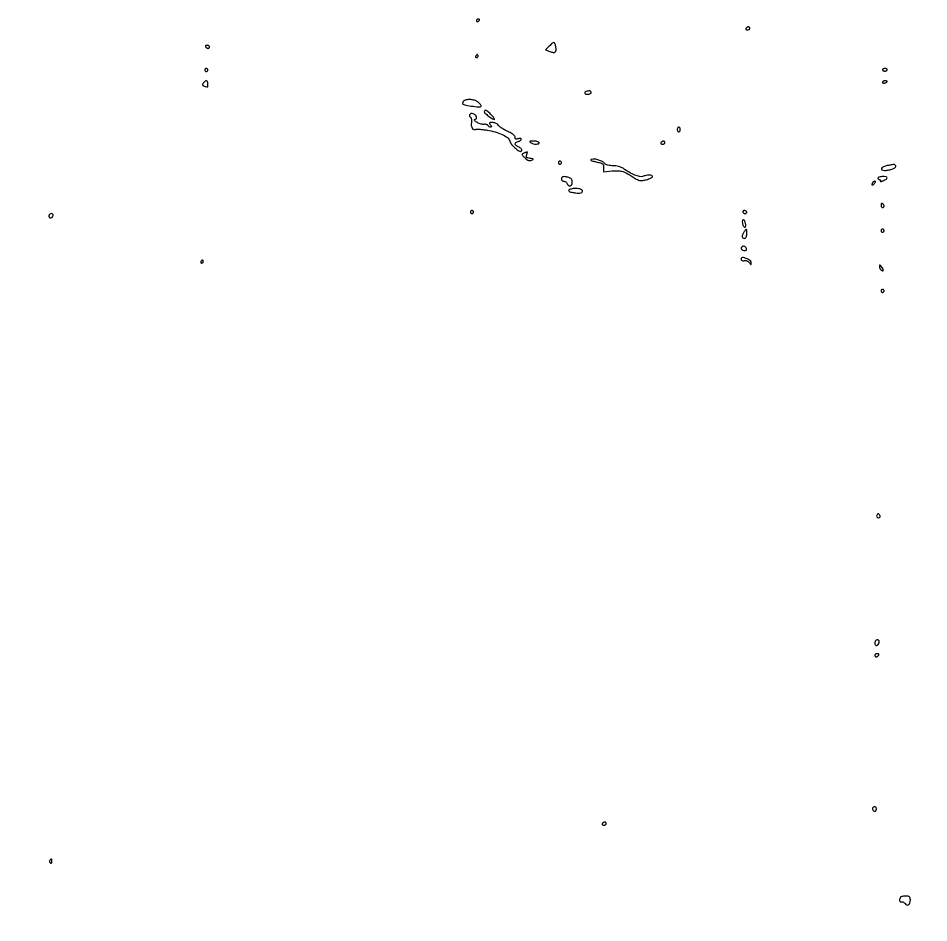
# Model space of a CAD drawing. Extents: x 0 to 4160, y 0 to 3120.
# Drawn here: x 1861 to 2451, y 565 to 1151 of the extents above; entities that cross this region are included whole.
import ezdxf

# ---------------------------------------------------------------- set-up
doc = ezdxf.new("R2010")
doc.units = 0

msp = doc.modelspace()

# ---------------------------------------------------------------- linework, layer by layer
for points in [[(4159.499279, 606.274193, 0.000001), (4159.667734, 974.478125, 0.000057)], [(757.647081, 3119.740147, 0.000002), (520.492565, 3119.487217, 0.4139)], [(0, 0), (1964.75, 0.149832, 0.000016), (2717.930904, 0.232101, 0.000028), (3351.473438, 0.357111)]]:
    msp.add_lwpolyline(points, format="xyb")
for points in [[(2158, 1148.940983, 0.108972), (2158.078288, 1148.586039, 0.182303), (2158.29375, 1148.3746, 0.161196), (2158.6179, 1148.343488, 0.082592), (2159, 1148.5, 0.029505), (2159.382774, 1148.768994, 0.035638), (2159.70625, 1149.066025, 0.038439), (2159.934461, 1149.34829, 0.151918), (2160, 1149.559017, 0.210953), (2159.92554, 1149.727648, 0.081139), (2159.70625, 1149.870461, 0.061769), (2159.382849, 1149.967655, 0.042167), (2159, 1150, 0.105053), (2158.618444, 1149.918938, 0.099167), (2158.29375, 1149.688914, 0.09642), (2158.076123, 1149.345238, 0.093332)], [(2332.5, 1144, 0.139169), (2332.392057, 1143.620352, 0.191142), (2332.521475, 1143.29375, 0.138808), (2332.889346, 1143.073267, 0.066118), (2333.440983, 1143, 0.062283), (2334.037096, 1143.074545, 0.080552), (2334.542039, 1143.29375, 0.097988), (2334.879982, 1143.618621, 0.153634), (2335, 1144, 0.092995), (2334.928382, 1144.381732, 0.096318), (2334.723586, 1144.70625, 0.099231), (2334.418051, 1144.923444, 0.105429), (2334.059017, 1145, 0.089642), (2333.653442, 1144.926698, 0.053229), (2333.2129, 1144.70625, 0.051032), (2332.806203, 1144.382515, 0.06081)], [(1982.5, 1132, 0.06081), (1982.806203, 1131.617485, 0.051032), (1983.2129, 1131.29375, 0.053229), (1983.653442, 1131.073302, 0.089642), (1984.059017, 1131, 0.105429), (1984.418051, 1131.076556, 0.099231), (1984.723586, 1131.29375, 0.096318), (1984.928382, 1131.618268, 0.092995), (1985, 1132, 0.153634), (1984.879982, 1132.381379, 0.097988), (1984.542039, 1132.70625, 0.080552), (1984.037096, 1132.925455, 0.062283), (1983.440983, 1133, 0.066118), (1982.889346, 1132.926733, 0.138808), (1982.521475, 1132.70625, 0.191142), (1982.392057, 1132.379648, 0.139169)], [(2205.068286, 1132.483895), (2202.636572, 1130.088673), (2205.481125, 1129.007176, 0.050817), (2207.684265, 1128.416905, 0.219264), (2208.957647, 1128.771339, 0.218351), (2209.519101, 1129.971168, 0.050417), (2209.306497, 1132.25, 0.030917), (2208.779835, 1134.265513, 0.30886), (2208.123441, 1134.768935, 0.196646), (2207.167109, 1134.437938, 0.014075)], [(2157.5, 1126, 0.082592), (2157.343488, 1125.6179, 0.161196), (2157.3746, 1125.29375, 0.182303), (2157.586039, 1125.078288, 0.108972), (2157.940983, 1125, 0.093332), (2158.345238, 1125.076123, 0.09642), (2158.688914, 1125.29375, 0.099167), (2158.918938, 1125.618444, 0.105053), (2159, 1126, 0.042167), (2158.967655, 1126.382849, 0.061769), (2158.870461, 1126.70625, 0.081139), (2158.727648, 1126.92554, 0.210953), (2158.559017, 1127, 0.151918), (2158.34829, 1126.934461, 0.038439), (2158.066025, 1126.70625, 0.035638), (2157.768994, 1126.382774, 0.029505)], [(1982, 1117, 0.099038), (1982.076342, 1116.618362, 0.097945), (1982.29375, 1116.29375, 0.097945), (1982.618362, 1116.076342, 0.099038), (1983, 1116, 0.099038), (1983.381638, 1116.076342, 0.097945), (1983.70625, 1116.29375, 0.097945), (1983.923658, 1116.618362, 0.099038), (1984, 1117, 0.099038), (1983.923658, 1117.381638, 0.097945), (1983.70625, 1117.70625, 0.097945), (1983.381638, 1117.923658, 0.099038), (1983, 1118, 0.099038), (1982.618362, 1117.923658, 0.097945), (1982.29375, 1117.70625, 0.097945), (1982.076342, 1117.381638, 0.099038)], [(2421, 1117.166667, 0.17482), (2421.114688, 1116.848674, 0.093122), (2421.440625, 1116.578125, 0.073362), (2421.926139, 1116.395023, 0.053595), (2422.5, 1116.333333, 0.053595), (2423.073861, 1116.395023, 0.073362), (2423.559375, 1116.578125, 0.093122), (2423.885312, 1116.848674, 0.17482), (2424, 1117.166667, 0.17482), (2423.885312, 1117.484659, 0.093122), (2423.559375, 1117.755208, 0.073362), (2423.073861, 1117.93831, 0.053595), (2422.5, 1118, 0.053595), (2421.926139, 1117.93831, 0.073362), (2421.440625, 1117.755208, 0.093122), (2421.114688, 1117.484659, 0.17482)], [(1981.096921, 1108.616783, 0.04392), (1980.601001, 1107.899528, 0.187894), (1980.526867, 1107.394324, 0.197978), (1980.814289, 1106.988861, 0.049248), (1981.556264, 1106.616783, 0.015398), (1983.07661, 1106.086473, 0.20789), (1983.649156, 1106.146883, 0.247092), (1983.939136, 1106.598047, 0.021697), (1984, 1108, 0.076843), (1983.790944, 1109.352246, 0.269956), (1983.16354, 1109.921321, 0.219195), (1982.235181, 1109.711558, 0.056131)], [(2421, 1109.031385, 0.184534), (2421.122486, 1108.710807, 0.147206), (2421.440625, 1108.516384, 0.100118), (2421.925634, 1108.488865, 0.055937), (2422.5, 1108.638374, 0.02136), (2423.074558, 1108.887494, 0.030395), (2423.559375, 1109.160341, 0.030693), (2423.912889, 1109.420671, 0.222225), (2424, 1109.606989, 0.289661), (2423.903916, 1109.758929, 0.046727), (2423.559375, 1109.884553, 0.039339), (2423.074824, 1109.971531, 0.024748), (2422.5, 1110, 0.062722), (2421.926468, 1109.92777, 0.08088), (2421.440625, 1109.715469, 0.098158), (2421.115494, 1109.400789, 0.152681)], [(2229.75, 1103.242607, 0.077431), (2228.361139, 1102.698443, 0.337471), (2228.04492, 1101.933248, 0.301946), (2228.707254, 1101.34615, 0.072681), (2230.25, 1101.355924, 0.031342), (2231.100001, 1101.540747, 0.050136), (2231.790104, 1101.813952, 0.066572), (2232.237954, 1102.127025, 0.269003), (2232.333333, 1102.432982, 0.077974), (2232.071571, 1103.090248, 0.185187), (2231.665652, 1103.411794, 0.111082), (2230.993295, 1103.467356, 0.020018)], [(2150.25, 1097.337719, 0.079743), (2149.77212, 1097.049522, 0.064349), (2149.367188, 1096.606447, 0.065271), (2149.093293, 1096.082357, 0.08803), (2149, 1095.55657, 0.353172), (2149.768792, 1094.603918, 0.013417), (2154.570623, 1093.700474, 0.015166), (2159.403044, 1093.074547, 0.225312), (2160.966568, 1093.635981, 0.319003), (2161.021577, 1093.965865, 0.047151), (2160.649824, 1094.576871, 0.038798), (2160.005651, 1095.313733, 0.023408), (2159.139216, 1096.08608, 0.077381), (2157.235333, 1097.193394, 0.058178), (2154.888077, 1097.808045, 0.057762), (2152.443056, 1097.867933, 0.073286)], [(2153.542705, 1088.069098, 0.119245), (2153.409166, 1087.660951, 0.100665), (2153.464514, 1087.20885, 0.092193), (2153.701293, 1086.781884, 0.081937), (2154.084432, 1086.447818, -0.156512), (2154.481607, 1085.982653, -0.059343), (2154.718463, 1085.151661, -0.050314), (2154.779949, 1084.103188, -0.038877), (2154.643188, 1082.965939, 0.09003), (2154.609067, 1081.051401, 0.094962), (2155.25572, 1079.285986, 0.157279), (2156.262891, 1078.405606, 0.30707), (2157.264402, 1078.597736, -0.208068), (2157.750288, 1078.789058, -0.007922), (2159.73669, 1078.687641, -0.013065), (2162.1332, 1078.464162, -0.008705), (2164.865692, 1078.088789, -0.030706), (2170.122618, 1076.93904, -0.042402), (2174.638695, 1075.231614, -0.049491), (2177.972786, 1073.209786, -0.156111), (2179.467165, 1071.103454, 0.09705), (2180.718919, 1068.816625, 0.042045), (2183.164886, 1066.335986, 0.039607), (2185.724424, 1064.472833, 0.346846), (2187.026799, 1064.626799, 0.163384), (2187.291865, 1065.159801, 0.178174), (2187.168823, 1065.723077, 0.097528), (2186.590695, 1066.32873, 0.030712), (2185.520206, 1066.989186, -0.040748), (2183.70987, 1068.15684, -0.196886), (2183.105831, 1069.193228, -0.295104), (2183.51104, 1070.065192, -0.07667), (2185, 1070.710251, 0.041867), (2185.765364, 1070.980526, 0.053026), (2186.4125, 1071.358913, 0.062969), (2186.856807, 1071.781904, 0.172737), (2187, 1072.184019, 0.242691), (2186.839822, 1072.494585, 0.115953), (2186.4125, 1072.669025, 0.074337), (2185.766432, 1072.674384, 0.041831), (2185, 1072.5, -0.04216), (2184.074957, 1072.290166, -0.14337), (2183.469635, 1072.37918, -0.197308), (2183.12158, 1072.752508, -0.090437), (2183, 1073.419192, 0.156087), (2182.7758, 1074.119884, 0.049598), (2182.045312, 1074.955344, 0.043982), (2180.993775, 1075.780432, 0.036689), (2179.75, 1076.466476, -0.013081), (2176.756644, 1077.937885, -0.024456), (2174.430589, 1079.30681, -0.030216), (2172.724075, 1080.580702, -0.07514), (2171.70031, 1081.75, 0.113777), (2171.210589, 1082.229717, 0.048425), (2170.379782, 1082.632812, 0.044549), (2169.371335, 1082.907477, 0.044248), (2168.327865, 1083, 0.015988), (2166.924304, 1082.955108, 0.198094), (2166.454477, 1082.72521, 0.329184), (2166.418047, 1082.31502, 0.036336), (2167, 1081.5, -0.030163), (2167.468844, 1080.860221, -0.113412), (2167.636582, 1080.395293, -0.26259), (2167.521202, 1080.117132, -0.167546), (2167.181462, 1080, -0.084942), (2166.726277, 1080.07789, -0.053421), (2166.238148, 1080.311096, -0.051823), (2165.792727, 1080.653935, -0.064509), (2165.463506, 1081.059049, 0.13022), (2165.056459, 1081.444566, 0.057781), (2164.365351, 1081.723673, 0.051671), (2163.520835, 1081.864419, 0.048085), (2162.644232, 1081.834423, -0.072344), (2161.638027, 1081.848647, -0.035848), (2160.392095, 1082.140685, -0.03464), (2159.118994, 1082.636168, -0.042677), (2158.017237, 1083.275373, -0.021696), (2157.151257, 1083.939724, -0.062519), (2156.637385, 1084.493391, -0.210689), (2156.566598, 1084.828854, -0.354708), (2156.777494, 1085, 0.227548), (2157.668501, 1085.427636, 0.197858), (2157.962157, 1086.429311, 0.142458), (2157.475944, 1087.61719, 0.134011), (2156.418213, 1088.393011, 0.011362), (2155.067431, 1088.87644, 0.108709), (2154.46255, 1088.939817, 0.182985), (2154.029841, 1088.717758, 0.045311)], [(2163, 1090.068094, 0.216831), (2163.442154, 1089.096448, 0.015305), (2165.808193, 1087.159185, 0.017833), (2168.282159, 1085.393678, 0.147086), (2169.591462, 1085, 0.557883), (2169.71004, 1085.19209, 0.036043), (2169.299967, 1085.88125, 0.025995), (2168.548384, 1086.848075, 0.012804), (2167.5, 1088, 0.018399), (2165.537667, 1089.90289, 0.075754), (2164.159057, 1090.810073, 0.255345), (2163.376406, 1090.755814, 0.255761)], [(2288, 1078.5, 0.064853), (2288.074694, 1077.926543, 0.082425), (2288.29375, 1077.440625, 0.098894), (2288.618646, 1077.115568, 0.148195), (2289, 1077, 0.148195), (2289.381354, 1077.115568, 0.098894), (2289.70625, 1077.440625, 0.082425), (2289.925306, 1077.926543, 0.064853), (2290, 1078.5, 0.064853), (2289.925306, 1079.073457, 0.082425), (2289.70625, 1079.559375, 0.098894), (2289.381354, 1079.884432, 0.148195), (2289, 1080, 0.148195), (2288.618646, 1079.884432, 0.098894), (2288.29375, 1079.559375, 0.082425), (2288.074694, 1079.073457, 0.064853)], [(2193, 1070, 0.086211), (2194.692887, 1069.280789, 0.057498), (2196.790768, 1069.038739, 0.091939), (2198.268236, 1069.312729, 0.470062), (2198.5, 1070, 0.154173), (2198.053108, 1070.385117, 0.038112), (2197.126162, 1070.701752, 0.035387), (2195.957871, 1070.917041, 0.02908), (2194.690983, 1070.984687, 0.010855), (2193.108884, 1070.94274, 0.120351), (2192.506949, 1070.764579, 0.473384), (2192.458828, 1070.464916, 0.068112)], [(2277.5, 1070, 0.139169), (2277.392057, 1069.620352, 0.191142), (2277.521475, 1069.29375, 0.138808), (2277.889346, 1069.073267, 0.066118), (2278.440983, 1069, 0.062283), (2279.037096, 1069.074545, 0.080552), (2279.542039, 1069.29375, 0.097988), (2279.879982, 1069.618621, 0.153634), (2280, 1070, 0.092995), (2279.928382, 1070.381732, 0.096318), (2279.723586, 1070.70625, 0.099231), (2279.418051, 1070.923444, 0.105429), (2279.059017, 1071, 0.089642), (2278.653442, 1070.926698, 0.053229), (2278.2129, 1070.70625, 0.051032), (2277.806203, 1070.382515, 0.06081)], [(2188.701481, 1063.14961, 0.052015), (2187.768591, 1062.664129, 0.312601), (2187.575987, 1062.183406, 0.138521), (2187.933094, 1061.529996, 0.010287), (2189.4006, 1060.093381, 0.031111), (2190.656429, 1059.052699, 0.072107), (2191.73622, 1058.482536, 0.096038), (2192.726373, 1058.332516, 0.096479), (2193.699119, 1058.563855, 0.024051), (2194.602692, 1059.027323, 0.465201), (2194.651757, 1059.300174, 0.179572), (2194.263784, 1059.523612, 0.007974), (2192.70507, 1059.761126, -0.029187), (2191.28897, 1060.0388, -0.141351), (2190.590413, 1060.450752, -0.200674), (2190.35169, 1061.082974, -0.068177), (2190.522458, 1062.070758, 0.013087), (2190.73481, 1062.806028, 0.024416), (2190.861674, 1063.412639, 0.025996), (2190.908215, 1063.852726, 0.496106), (2190.817388, 1063.929715, 0.031507), (2190.612893, 1063.870706, 0.002326), (2190.064918, 1063.671566, 0.003228), (2189.413478, 1063.426601, 0.002442)], [(2211, 1057, 0.099038), (2211.076342, 1056.618362, 0.097945), (2211.29375, 1056.29375, 0.097945), (2211.618362, 1056.076342, 0.099038), (2212, 1056, 0.099038), (2212.381638, 1056.076342, 0.097945), (2212.70625, 1056.29375, 0.097945), (2212.923658, 1056.618362, 0.099038), (2213, 1057, 0.099038), (2212.923658, 1057.381638, 0.097945), (2212.70625, 1057.70625, 0.097945), (2212.381638, 1057.923658, 0.099038), (2212, 1058, 0.099038), (2211.618362, 1057.923658, 0.097945), (2211.29375, 1057.70625, 0.097945), (2211.076342, 1057.381638, 0.099038)], [(2232.5, 1059.151613, 0.229164), (2232.136929, 1058.857446, 0.399965), (2232.249781, 1058.518768, 0.056865), (2233.344983, 1058.088182, 0.00996), (2235.5, 1057.558376, -0.012598), (2238.43971, 1056.819185, -0.100095), (2239.682056, 1056.186451, -0.181182), (2240.226232, 1055.282177, -0.063053), (2240.314762, 1053.739227), (2240.129525, 1051.044203), (2245.82528, 1051.639527, -0.036409), (2249.768864, 1051.763229, -0.070203), (2252.869997, 1051.193779, -0.051989), (2256.255407, 1049.658894, -0.012624), (2261.48109, 1046.420433, 0.048487), (2262.87446, 1045.689456, 0.07956), (2264.169346, 1045.389734, 0.062693), (2265.700438, 1045.476405, 0.020319), (2267.917289, 1045.977728, 0.02059), (2269.481439, 1046.468796, 0.030528), (2270.800704, 1047.036579, 0.030797), (2271.766747, 1047.601341, 0.250074), (2272, 1048.038544, 0.344638), (2271.490052, 1048.690501, 0.059139), (2269.821713, 1048.900295, 0.049187), (2267.655599, 1048.701884, 0.045698), (2265.513419, 1048.083641, -0.155201), (2263.602766, 1047.960506, -0.038076), (2260.575364, 1048.962756, -0.033042), (2256.925407, 1050.779665, -0.020772), (2252.910777, 1053.349941, 0.06222), (2251.713388, 1053.983598, 0.028569), (2250.026455, 1054.515295, 0.027754), (2248.163552, 1054.87881, 0.034318), (2246.399938, 1055, -0.029641), (2244.684089, 1055.101808, -0.035516), (2243.095196, 1055.406611, -0.039152), (2241.80743, 1055.860399, -0.115766), (2241.064392, 1056.422412, 0.095632), (2239.504741, 1057.702813, 0.047087), (2237.134539, 1058.712187, 0.046937), (2234.593164, 1059.266335, 0.088046)], [(2424.079491, 1055.118359, 0.050382), (2421.552639, 1054.393044, 0.172839), (2420.290992, 1053.280893, 0.440053), (2420.594953, 1052.373113, 0.105031), (2422.351567, 1052, 0.050348), (2424.986158, 1052.265966, 0.049001), (2427.539707, 1053.053481, 0.060268), (2429.322639, 1054.068315, 0.38974), (2429.501157, 1054.998127, 0.051859), (2429.213016, 1055.371548, 0.055976), (2428.860877, 1055.66703, 0.062991), (2428.500824, 1055.845636, 0.131482), (2428.190983, 1055.868359, -0.001782), (2427.753695, 1055.786664, -0.000175), (2426.698202, 1055.593744, -0.000221), (2425.439878, 1055.364781, -0.000175)], [(2213, 1046.5, 0.101174), (2213.117025, 1045.927588, 0.098422), (2213.449844, 1045.440625, 0.097427), (2213.946902, 1045.114397, 0.096942), (2214.531385, 1045, -0.088478), (2215.159833, 1044.887915, -0.06652), (2215.782009, 1044.559375, -0.065663), (2216.303843, 1044.073415, -0.081035), (2216.638374, 1043.5, 0.131298), (2217.509178, 1042.299399, 0.239201), (2218.664728, 1042.049951, 0.216476), (2219.638388, 1042.84271, 0.115783), (2220, 1044.383369, 0.063007), (2219.861356, 1045.479236, 0.098819), (2219.450741, 1046.332117, 0.100128), (2218.748869, 1046.954586, 0.066118), (2217.75, 1047.369714, 0.019876), (2215.418384, 1047.896228, 0.09111), (2214.036845, 1047.897093, 0.196376), (2213.291943, 1047.42078, 0.154735)], [(2414.458881, 1043.933469, 0.054386), (2413.990359, 1042.950813, 0.44121), (2414.201009, 1042.560407, 0.235763), (2414.829127, 1042.69962, 0.036267), (2415.789427, 1043.600859, 0.036357), (2416.217338, 1044.138842, 0.09576), (2416.412089, 1044.589002, 0.218285), (2416.350678, 1044.873691, 0.236389), (2416.098444, 1045, 0.09137), (2415.674786, 1044.921929, 0.053114), (2415.212403, 1044.686706, 0.050715), (2414.783741, 1044.341431, 0.059523)], [(2418, 1047, 0.105053), (2418.081062, 1046.618444, 0.099167), (2418.311086, 1046.29375, 0.09642), (2418.654762, 1046.076123, 0.093332), (2419.059017, 1046, -0.095477), (2419.420011, 1045.930432, -0.173466), (2419.642376, 1045.733717, -0.172187), (2419.690475, 1045.43938, -0.093907), (2419.55779, 1045.093506, 0.386096), (2419.598869, 1044.871978, 0.197283), (2419.894561, 1044.793015, 0.05667), (2420.568276, 1044.959188, 0.019813), (2421.490971, 1045.343506, 0.030241), (2423.508039, 1046.431721, 0.308882), (2423.872581, 1047.25596, 0.326029), (2423.236965, 1047.857324, 0.031858), (2421, 1048, 0.031626), (2419.850749, 1047.927234, 0.048861), (2418.88125, 1047.70625, 0.06271), (2418.209557, 1047.384262, 0.254951)], [(2220.5, 1040.20471, 0.031043), (2218.203641, 1039.596524, 0.376419), (2217.778258, 1038.870176, 0.288222), (2218.445631, 1038.1559, 0.024889), (2220.998433, 1037.616241, 0.024913), (2223.774266, 1037.313176, 0.07393), (2225.676931, 1037.482305, 0.191417), (2226.521253, 1038.0781, 0.290698), (2226.531896, 1038.948392, 0.151016), (2225.692688, 1039.680663, 0.053136), (2224.154412, 1040.175988, 0.048964), (2222.311986, 1040.374803, 0.051666)], [(2420, 1029.559017, 0.062283), (2420.074545, 1028.962904, 0.080552), (2420.29375, 1028.457961, 0.097988), (2420.618621, 1028.120018, 0.153634), (2421, 1028, 0.092995), (2421.381732, 1028.071618, 0.096318), (2421.70625, 1028.276414, 0.099231), (2421.923444, 1028.581949, 0.105429), (2422, 1028.940983, 0.089642), (2421.926698, 1029.346558, 0.053229), (2421.70625, 1029.7871, 0.051032), (2421.382515, 1030.193797, 0.06081), (2421, 1030.5, 0.139169), (2420.620352, 1030.607943, 0.191142), (2420.29375, 1030.478525, 0.138808), (2420.073267, 1030.110654, 0.066118)], [(1881, 1022.416667, 0.077096), (1881.089234, 1021.841384, 0.119977), (1881.348828, 1021.414714, 0.144529), (1881.735738, 1021.204183, 0.134046), (1882.1875, 1021.229167, 0.113253), (1883.250696, 1021.877068, 0.165501), (1883.742973, 1022.846361, 0.244413), (1883.459866, 1023.653027, 0.190724), (1882.583333, 1024, 0.099038), (1881.979073, 1023.879125, 0.097945), (1881.465104, 1023.534896, 0.097945), (1881.120875, 1023.020927, 0.099038)], [(2154, 1025, 0.099038), (2154.076342, 1024.618362, 0.097945), (2154.29375, 1024.29375, 0.097945), (2154.618362, 1024.076342, 0.099038), (2155, 1024, 0.099038), (2155.381638, 1024.076342, 0.097945), (2155.70625, 1024.29375, 0.097945), (2155.923658, 1024.618362, 0.099038), (2156, 1025, 0.099038), (2155.923658, 1025.381638, 0.097945), (2155.70625, 1025.70625, 0.097945), (2155.381638, 1025.923658, 0.099038), (2155, 1026, 0.099038), (2154.618362, 1025.923658, 0.097945), (2154.29375, 1025.70625, 0.097945), (2154.076342, 1025.381638, 0.099038)], [(2330.5, 1025, 0.06081), (2330.806203, 1024.617485, 0.051032), (2331.2129, 1024.29375, 0.053229), (2331.653442, 1024.073302, 0.089642), (2332.059017, 1024, 0.105429), (2332.418051, 1024.076556, 0.099231), (2332.723586, 1024.29375, 0.096318), (2332.928382, 1024.618268, 0.092995), (2333, 1025, 0.153634), (2332.879982, 1025.381379, 0.097988), (2332.542039, 1025.70625, 0.080552), (2332.037096, 1025.925455, 0.062283), (2331.440983, 1026, 0.066118), (2330.889346, 1025.926733, 0.138808), (2330.521475, 1025.70625, 0.191142), (2330.392057, 1025.379648, 0.139169)], [(2330.180449, 1017.828328, 0.044281), (2330.385528, 1016.970262, 0.048098), (2330.73481, 1016.186495, 0.053617), (2331.166812, 1015.584536, 0.131619), (2331.618905, 1015.288693, 0.215934), (2332.041602, 1015.334359, 0.190775), (2332.315306, 1015.686425, 0.089283), (2332.391297, 1016.402618, 0.029133), (2332.252328, 1017.460365, 0.057158), (2331.684034, 1019.277684, 0.249428), (2330.826197, 1019.949866, 0.422003), (2330.183062, 1019.487913, 0.07397)], [(2331.240547, 1012.013569, 0.032905), (2330.291229, 1010.244283, 0.123429), (2330.065993, 1009.013928, 0.241401), (2330.500141, 1008.286846, 0.140607), (2331.5, 1008, 0.152103), (2332.148955, 1008.202091, 0.12651), (2332.625, 1008.75, 0.082504), (2332.911037, 1009.677925, 0.033607), (2333, 1011, 0.005662), (2332.972767, 1013.404852, 0.262147), (2332.730626, 1013.813049, 0.393667), (2332.351743, 1013.725362, 0.008762)], [(2420, 1013, 0.099038), (2420.076342, 1012.618362, 0.097945), (2420.29375, 1012.29375, 0.097945), (2420.618362, 1012.076342, 0.099038), (2421, 1012, 0.099038), (2421.381638, 1012.076342, 0.097945), (2421.70625, 1012.29375, 0.097945), (2421.923658, 1012.618362, 0.099038), (2422, 1013, 0.099038), (2421.923658, 1013.381638, 0.097945), (2421.70625, 1013.70625, 0.097945), (2421.381638, 1013.923658, 0.099038), (2421, 1014, 0.099038), (2420.618362, 1013.923658, 0.097945), (2420.29375, 1013.70625, 0.097945), (2420.076342, 1013.381638, 0.099038)], [(2329.495635, 1001.992937, 0.153283), (2329.385628, 1001.560991, 0.123144), (2329.527978, 1001.100609, 0.097937), (2329.911954, 1000.680239, 0.067341), (2330.479746, 1000.369399, 0.067736), (2331.724488, 1000.076451, 0.188422), (2332.573555, 1000.317483, 0.261672), (2332.863615, 1000.985128, 0.113371), (2332.541119, 1001.933469, 0.098738), (2331.843686, 1002.681493, 0.152164), (2331.01095, 1002.958873, 0.155876), (2330.182705, 1002.71195, 0.104938)], [(1979.5, 993, 0.082592), (1979.343488, 992.6179, 0.161196), (1979.3746, 992.29375, 0.182303), (1979.586039, 992.078288, 0.108972), (1979.940983, 992, 0.093332), (1980.345238, 992.076123, 0.09642), (1980.688914, 992.29375, 0.099167), (1980.918938, 992.618444, 0.105053), (1981, 993, 0.042167), (1980.967655, 993.382849, 0.061769), (1980.870461, 993.70625, 0.081139), (1980.727648, 993.92554, 0.210953), (1980.559017, 994, 0.151918), (1980.34829, 993.934461, 0.038439), (1980.066025, 993.70625, 0.035638), (1979.768994, 993.382774, 0.029505)], [(2329.612198, 995.278865, 0.199981), (2329.312314, 994.550651, 0.223895), (2329.636446, 993.870352, 0.153286), (2330.522262, 993.515075, 0.111366), (2331.580069, 993.669099, -0.120481), (2332.274353, 993.757469, -0.075595), (2333.068461, 993.542724, -0.067179), (2333.852561, 993.062888, -0.05991), (2334.516241, 992.375425, 0.00872), (2335.35269, 991.309957, 0.185907), (2335.694728, 991.114037, 0.423209), (2335.906104, 991.274107, 0.025681), (2335.968197, 992.152175, 0.238291), (2335.363688, 993.40806, 0.04933), (2333.216141, 994.741782, 0.049494), (2330.874167, 995.618663, 0.267294)], [(2419, 989.750147, 0.058559), (2419.079115, 989.076947, 0.050463), (2419.313294, 988.403841, 0.05301), (2419.658113, 987.830638, 0.092697), (2420.066531, 987.458881, 0.066787), (2421.054966, 987.017238, 0.447219), (2421.459857, 987.267855, 0.177033), (2421.319402, 988.062386, 0.026498), (2420.418239, 989.442702, 0.009468), (2419.616027, 990.497289, 0.173737), (2419.264333, 990.716568, 0.440416), (2419.050963, 990.565451, 0.031223)], [(2420, 974, 0.099038), (2420.076342, 973.618362, 0.097945), (2420.29375, 973.29375, 0.097945), (2420.618362, 973.076342, 0.099038), (2421, 973, 0.099038), (2421.381638, 973.076342, 0.097945), (2421.70625, 973.29375, 0.097945), (2421.923658, 973.618362, 0.099038), (2422, 974, 0.099038), (2421.923658, 974.381638, 0.097945), (2421.70625, 974.70625, 0.097945), (2421.381638, 974.923658, 0.099038), (2421, 975, 0.099038), (2420.618362, 974.923658, 0.097945), (2420.29375, 974.70625, 0.097945), (2420.076342, 974.381638, 0.099038)], [(2417.524864, 829.040232, 0.095285), (2417.173645, 828.11717, 0.203585), (2417.342919, 827.387974, 0.21625), (2417.971294, 827.032286, 0.105435), (2418.905454, 827.145833, 0.142632), (2419.250559, 827.389303, 0.141913), (2419.411849, 827.780462, 0.10734), (2419.358425, 828.28882, 0.059411), (2419.092954, 828.856763, 0.040481), (2418.650668, 829.454721, 0.186249), (2418.276151, 829.651965, 0.226851), (2417.915023, 829.5284, 0.060422)], [(2416, 745.916667, 0.14074), (2416.357221, 744.672718, 0.297834), (2417.229205, 744.270086, 0.210781), (2418.230213, 744.900237, 0.100818), (2418.823324, 746.332866, 0.083236), (2418.840365, 747.00171, 0.126354), (2418.619304, 747.53647, 0.133817), (2418.179808, 747.878535, 0.099154), (2417.573324, 748, 0.12024), (2416.945354, 747.84677, 0.111791), (2416.438799, 747.41896, 0.09567), (2416.111401, 746.751548, 0.066422)], [(2416, 738, 0.092995), (2416.071618, 737.618268, 0.096318), (2416.276414, 737.29375, 0.099231), (2416.581949, 737.076556, 0.105429), (2416.940983, 737, 0.089642), (2417.346558, 737.073302, 0.053229), (2417.7871, 737.29375, 0.051032), (2418.193797, 737.617485, 0.06081), (2418.5, 738, 0.139169), (2418.607943, 738.379648, 0.191142), (2418.478525, 738.70625, 0.138808), (2418.110654, 738.926733, 0.066118), (2417.559017, 739, 0.062283), (2416.962904, 738.925455, 0.080552), (2416.457961, 738.70625, 0.097988), (2416.120018, 738.381379, 0.153634)], [(2414.693853, 639.36052, 0.191124), (2414.401415, 638.683432, 0.139481), (2414.603969, 637.880661, 0.123736), (2415.230079, 637.235684, 0.139398), (2416.059017, 637, 0.156819), (2416.417907, 637.1154, 0.097386), (2416.723586, 637.440625, 0.079459), (2416.929934, 637.926402, 0.06085), (2417, 638.5, 0.103624), (2416.806289, 639.424643, 0.202875), (2416.269246, 639.932483, 0.1934), (2415.508765, 639.913511, 0.094876)], [(2239.5, 629, 0.139169), (2239.392057, 628.620352, 0.191142), (2239.521475, 628.29375, 0.138808), (2239.889346, 628.073267, 0.066118), (2240.440983, 628, 0.062283), (2241.037096, 628.074545, 0.080552), (2241.542039, 628.29375, 0.097988), (2241.879982, 628.618621, 0.153634), (2242, 629, 0.092995), (2241.928382, 629.381732, 0.096318), (2241.723586, 629.70625, 0.099231), (2241.418051, 629.923444, 0.105429), (2241.059017, 630, 0.089642), (2240.653442, 629.926698, 0.053229), (2240.2129, 629.70625, 0.051032), (2239.806203, 629.382515, 0.06081)], [(1881.542705, 605.069098, 0.108373), (1881.401101, 604.665803, 0.099685), (1881.434921, 604.22714, 0.095498), (1881.639411, 603.820631, 0.090427), (1881.983688, 603.510081, 0.136093), (1882.36964, 603.397824, 0.190788), (1882.701458, 603.524436, 0.140899), (1882.925389, 603.890269, 0.067432), (1883, 604.440983, 0.039415), (1882.914842, 605.519563, 0.25701), (1882.592818, 605.933879, 0.315493), (1882.13314, 605.838655, 0.050477)], [(2432.666667, 581.333333, 0.126514), (2432.089023, 580.355779, 0.117856), (2432.033884, 579.193035, 0.170705), (2432.493113, 578.40091, 0.263934), (2433.25, 578.254438, -0.118411), (2433.809767, 578.304511, -0.070325), (2434.455437, 578.113995, -0.064007), (2435.085092, 577.723444, -0.063271), (2435.598296, 577.184996, 0.146052), (2436.715157, 576.343475, 0.246035), (2437.851194, 576.488327, 0.166084), (2438.70999, 577.660457, 0.075936), (2439, 579.559017, 0.049571), (2438.874106, 580.82573, 0.166907), (2438.459816, 581.534619, 0.144606), (2437.654246, 581.898163, 0.034189), (2436.166667, 582, 0.021582), (2435.03307, 581.951046, 0.025482), (2433.969792, 581.804167, 0.025624), (2433.099647, 581.591727, 0.12431)]]:
    msp.add_lwpolyline(points, format="xyb", close=True)

doc.saveas('drawing.dxf')
